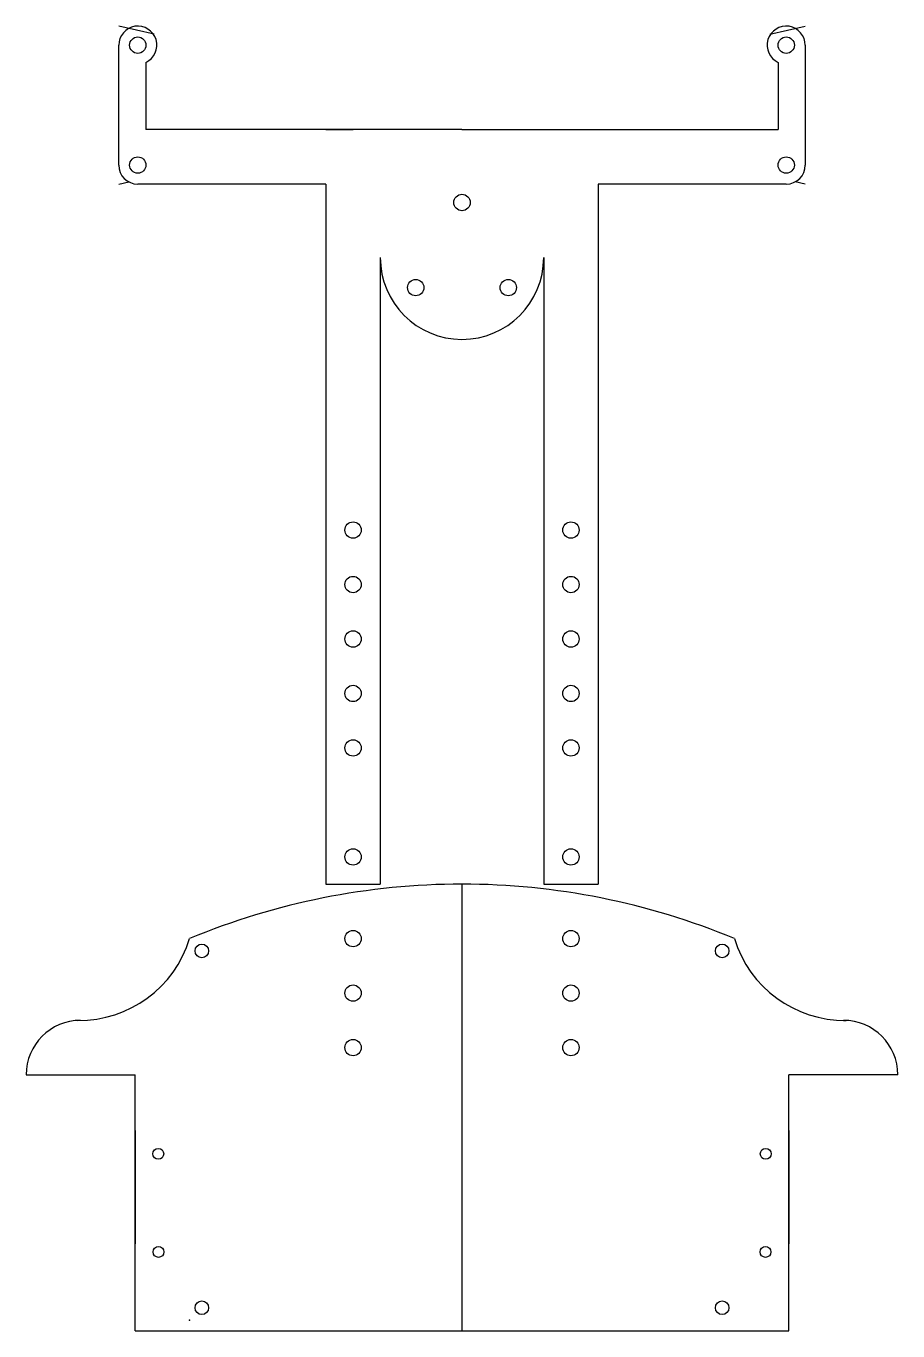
# Model space of a CAD drawing. Header units: millimetres. Extents: x -30 to 130, y -2 to 238.
import ezdxf

# ---------------------------------------------------------------- set-up
doc = ezdxf.new("R2010")
doc.units = ezdxf.units.MM
doc.header["$MEASUREMENT"] = 0
doc.layers.add('XBOTS_FAST-PID-3D v1_Sketch1', color=7, linetype='Continuous')

msp = doc.modelspace()

# ---------------------------------------------------------------- linework, layer by layer
at = {"layer": 'XBOTS_FAST-PID-3D v1_Sketch1'}
for p, q in [((-6.48, 236), (-13, 237.5)), ((106.48, 236), (113, 237.5)), ((-6.63, 236), (-6.48, 236)), ((106.48, 236), (106.63, 236)), ((-13, 212), (-13, 234)), ((-8, 234), (-8, 234)), ((113, 234), (113, 212)), ((-8, 230.84), (-8, 218.5)), ((108, 230.84), (108, 218.5)), ((50, 218.5), (-8, 218.5)), ((25, 218.5), (30, 218.5)), ((50, 218.5), (108, 218.5)), ((-8, 212), (-8, 212)), ((-13, 208.5), (-11.17, 208.92)), ((25, 208.5), (-9.5, 208.5)), ((25, 208.5), (25, 80)), ((109.5, 208.5), (75, 208.5)), ((75, 208.5), (75, 80)), ((113, 208.5), (111.17, 208.92)), ((50, 203.62), (50, 203.62)), ((50, 203.62), (50, 203.62)), ((50, 203.62), (50, 203.62)), ((35, 195), (35, 80)), ((65, 195), (65, 80)), ((25, 80), (35, 80)), ((50, 80), (50, -2)), ((65, 80), (75, 80)), ((1, 68), (1, 68)), ((-20, 55), (-20.5, 55)), ((120, 55), (120.5, 55)), ((-30, 45), (-10, 45)), ((-10, -2), (-10, 45)), ((130, 45), (110, 45)), ((110, -2), (110, 45)), ((-10, 34.8), (-10, 29)), ((110, 34.8), (110, 29)), ((-10, 29), (-10, 14)), ((110, 29), (110, 14)), ((-10, 8.2), (-10, 14)), ((110, 8.2), (110, 14)), ((-10, -2), (110, -2))]:
    msp.add_line(p, q, dxfattribs=at)
for centre, radius in [((-9.5, 234), 1.5), ((109.5, 234), 1.5), ((-9.5, 212), 1.5), ((109.5, 212), 1.5), ((50, 205.12), 1.5), ((41.5, 189.5), 1.5), ((58.5, 189.5), 1.5), ((30, 145), 1.5), ((70, 145), 1.5), ((30, 135), 1.5), ((70, 135), 1.5), ((30, 125), 1.5), ((70, 125), 1.5), ((30, 115), 1.5), ((70, 115), 1.5), ((30, 105), 1.5), ((70, 105), 1.5), ((30, 85), 1.5), ((70, 85), 1.5), ((30, 70), 1.5), ((70, 70), 1.5), ((2.25, 67.75), 1.25), ((97.75, 67.75), 1.25), ((30, 60), 1.5), ((70, 60), 1.5), ((30, 50), 1.5), ((70, 50), 1.5), ((-5.74, 30.5), 1), ((105.74, 30.5), 1), ((-5.7, 12.5), 1), ((105.7, 12.5), 1), ((2.25, 2.25), 1.25), ((97.75, 2.25), 1.25)]:
    msp.add_circle(centre, radius, dxfattribs=at)
for centre, radius, start, end in [((-9.5, 234), 3.5, 295.3769, 180), ((109.5, 234), 3.5, 0, 244.6231), ((-9.5, 212), 3.5, 180, 270), ((109.5, 212), 3.5, 270, 0), ((50, 195), 8.62, 89.8398, 90.1602), ((50, 195), 15, 180, 0), ((50, -50), 130, 90, 112.6199), ((50, -50), 130, 67.3801, 90), ((-20.27, 76.2), 21.2, 269.3846, 343.0018), ((120.27, 76.2), 21.2, 196.9982, 270.6154), ((-20, 45), 10, 90, 180), ((120, 45), 10, 0, 90)]:
    msp.add_arc(centre, radius, start, end, dxfattribs=at)
for p in [(-10, 21.5), (0, 0), (0, 0)]:
    msp.add_point(p, dxfattribs=at)

doc.saveas('drawing.dxf')
